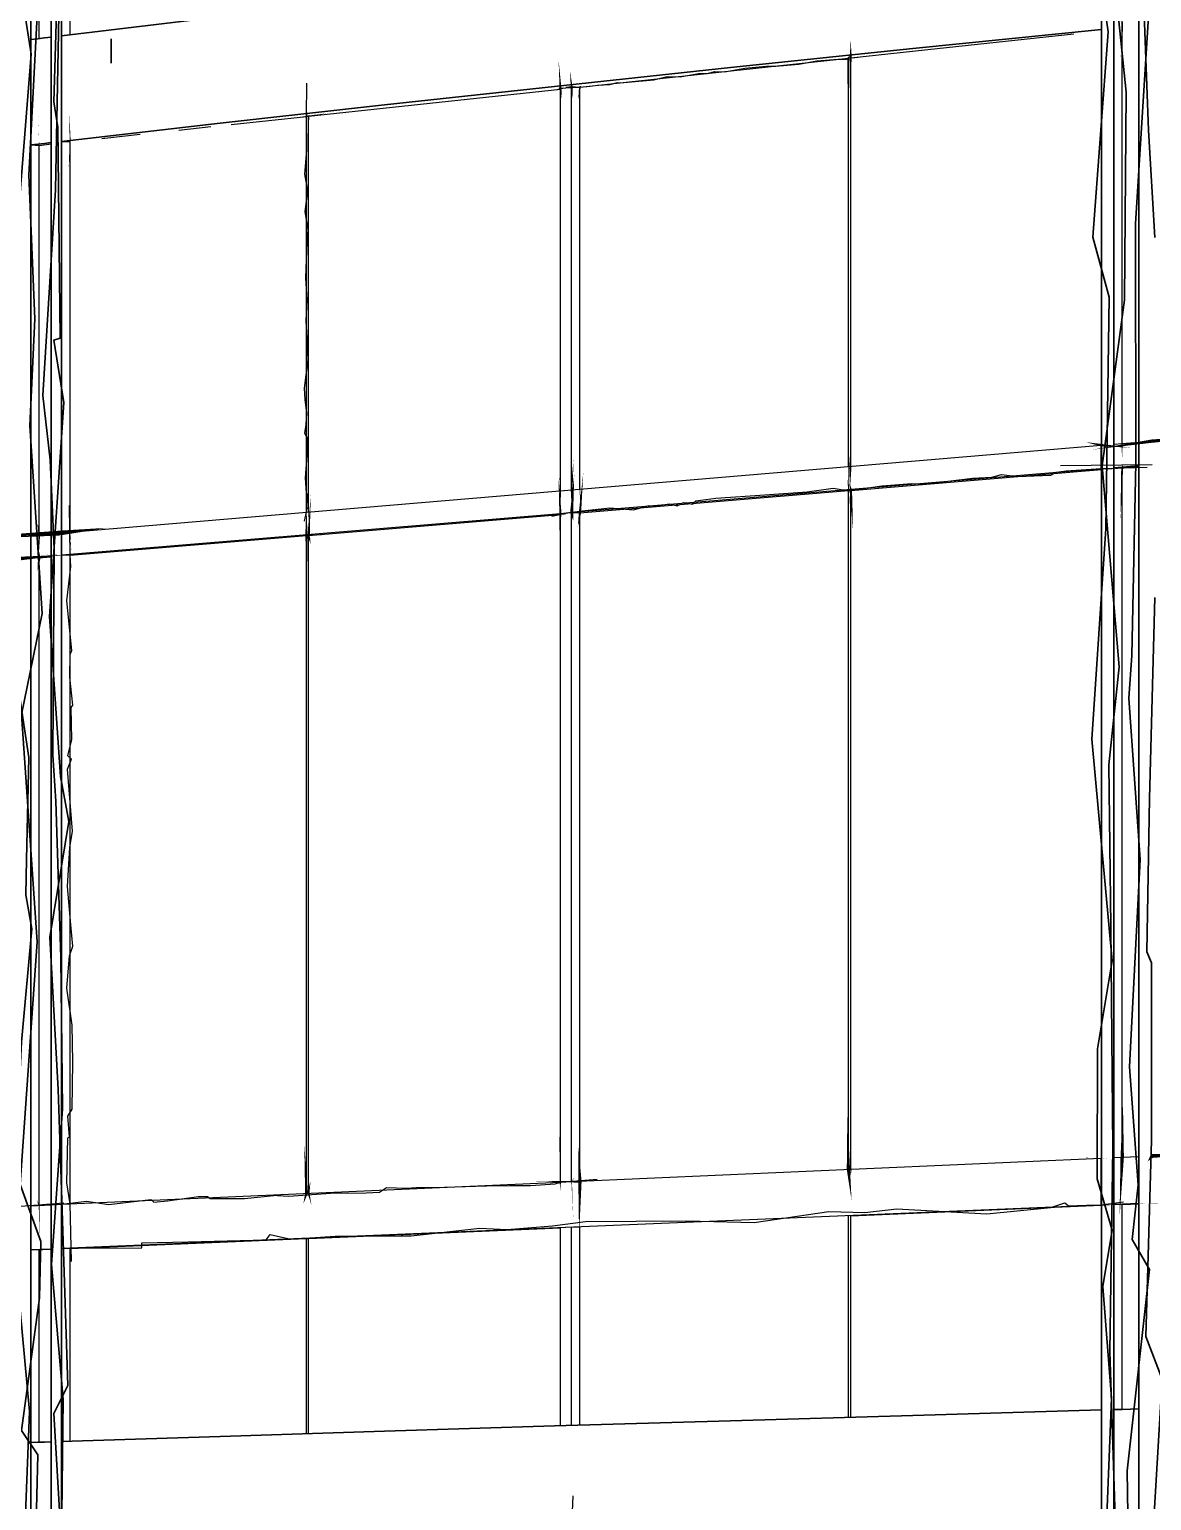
# Model space of a CAD drawing. Header units: inches. Extents: x -877 to 882, y -418 to 410.
# Drawn here: x -603.9 to -516, y -60.2 to 54.9 of the extents above; entities that cross this region are included whole.
import ezdxf

# ---------------------------------------------------------------- set-up
doc = ezdxf.new("R2010")
doc.units = ezdxf.units.IN
doc.header["$LTSCALE"] = 0.5
doc.header["$MEASUREMENT"] = 0
doc.layers.get('0').update_dxf_attribs({"lineweight": 18})
for name, color, linetype, lineweight in [('A-Glaz-Curt', 52, 'Continuous', 35), ('A-Glaz-Curt-Unit', 51, 'Continuous', 25), ('A-Wall', 113, 'Continuous', 35)]:
    doc.layers.add(name, color=color, linetype=linetype, lineweight=lineweight)

# ---------------------------------------------------------------- blocks, each defined once
blk = doc.blocks.new('*U12')
at = {"color": 7, "linetype": 'Continuous', "lineweight": -3}
for p, q in [((-533.52, 53.35), (-522.07, 54.58)), ((-539.54, 18.84), (-519.92, 20.47)), ((-560.75, 17.08), (-539.73, 18.83)), ((-603.09, 13.56), (-602.82, 13.58)), ((-602.82, 13.58), (-602.15, 13.64)), ((-561.4, -35.28), (-561.4, -35.28)), ((-539.54, -37.95), (-519.92, -37.13)), ((-603.09, -40.61), (-602.82, -40.6)), ((-602.82, -40.6), (-602.15, -40.57))]:
    blk.add_line(p, q, dxfattribs=at)
at = {"layer": 'A-Glaz-Curt', "color": 143, "linetype": 'Continuous', "lineweight": 35}
for p, q in [((-518.94, -208.24), (-518.94, 226.95)), ((-516.98, -208.38), (-516.98, 227.37)), ((-519.92, -208.16), (-519.92, 226.73)), ((-603.74, -201.39), (-603.74, 207.37)), ((-602.15, -201.53), (-602.15, 207.76)), ((-601.36, -201.6), (-601.36, 207.96)), ((-601.36, 54.42), (-588.93, 55.92)), ((-603.74, 54.13), (-603.21, 54.19)), ((-603.21, 54.19), (-602.68, 54.26)), ((-602.68, 54.26), (-602.15, 54.32)), ((-602.15, 46.07), (-602.15, 54.32)), ((-602.15, 54.32), (-602.15, 54.32)), ((-601.36, 46.16), (-601.36, 54.42)), ((-597.47, 52.28), (-597.47, 54.19)), ((-534.68, 53.43), (-519.92, 54.93)), ((-603.74, 45.89), (-603.74, 54.13)), ((-548.95, 51.94), (-534.68, 53.43)), ((-562.74, 50.47), (-548.95, 51.94)), ((-576.06, 49.02), (-562.74, 50.47)), ((-588.93, 47.58), (-576.06, 49.02)), ((-601.36, 46.16), (-588.93, 47.58)), ((-602.68, 46.01), (-602.15, 46.07)), ((-602.15, 46.07), (-602.15, 46.07)), ((-601.36, 46.16), (-600.67, 46.13)), ((-603.74, 45.89), (-603.21, 45.95)), ((-603.74, 45.89), (-603.09, 45.85)), ((-603.21, 45.95), (-602.68, 46.01)), ((-562.74, -54.41), (-548.95, -54)), ((-548.95, -54), (-534.68, -53.58)), ((-534.68, -53.58), (-519.92, -53.15)), ((-519.92, -61.92), (-519.92, -53.15)), ((-519.92, -53.15), (-519.92, -53.15)), ((-518.94, -53.13), (-518.29, -53.11)), ((-518.94, -61.9), (-518.94, -53.13)), ((-518.29, -53.11), (-517.63, -53.09)), ((-517.63, -53.09), (-516.98, -53.07)), ((-516.98, -61.85), (-516.98, -53.07)), ((-516.98, -53.07), (-516.98, -53.07)), ((-601.36, -55.62), (-588.93, -55.22)), ((-588.93, -55.22), (-576.06, -54.82)), ((-576.06, -54.82), (-562.74, -54.41)), ((-603.74, -55.7), (-603.21, -55.68)), ((-603.74, -63.94), (-603.74, -55.7)), ((-603.21, -55.68), (-602.68, -55.67)), ((-602.68, -55.67), (-602.15, -55.65)), ((-602.15, -63.9), (-602.15, -55.65)), ((-602.15, -55.65), (-602.15, -55.65)), ((-601.36, -63.88), (-601.36, -55.62))]:
    blk.add_line(p, q, dxfattribs=at)
at = {"layer": 'A-Glaz-Curt-Unit', "color": 141, "linetype": 'Continuous', "lineweight": 25}
for p, q in [((-603.09, 54.21), (-603.09, 69.19)), ((-600.67, 54.5), (-600.67, 69.51)), ((-518.29, 22.51), (-518.29, 54.99)), ((-539.54, 52.7), (-533.52, 53.35)), ((-560.75, 50.42), (-539.73, 52.68)), ((-582, 48.14), (-562.28, 50.26)), ((-560.75, 18.94), (-560.75, 50.42)), ((-592.16, 47.05), (-589.65, 47.32)), ((-588.06, 47.49), (-582.17, 48.12)), ((-600.67, 15.57), (-600.67, 46.13)), ((-598.18, 46.4), (-595.19, 46.72)), ((-603.09, 45.85), (-602.15, 45.96)), ((-603.09, 15.36), (-603.09, 45.85)), ((-518.29, 20.6), (-516.98, 20.71)), ((-518.29, -33.37), (-518.29, 20.6)), ((-582, 15.32), (-562.28, 16.96)), ((-560.75, -35.25), (-560.75, 17.08)), ((-600.67, 13.77), (-582.17, 15.31)), ((-603.09, -37.14), (-603.09, 13.56)), ((-600.67, -37.02), (-600.67, 13.77)), ((-518.29, -37.07), (-516.98, -37.01)), ((-518.29, -53.11), (-518.29, -37.07)), ((-582, -39.73), (-562.28, -38.9)), ((-560.75, -54.35), (-560.75, -38.84)), ((-600.67, -40.51), (-582.17, -39.73)), ((-603.09, -55.68), (-603.09, -40.61)), ((-600.67, -55.6), (-600.67, -40.51))]:
    blk.add_line(p, q, dxfattribs=at)
at = {"layer": 'A-Glaz-Curt-Unit', "color": 143, "linetype": 'Continuous', "lineweight": 25}
for p, q in [((-539.73, 52.68), (-539.54, 52.7)), ((-539.73, 20.71), (-539.73, 52.68)), ((-539.54, 20.73), (-539.54, 52.7)), ((-562.28, 18.81), (-562.28, 50.37)), ((-561.86, 50.41), (-561.4, 50.46)), ((-561.4, 18.88), (-561.4, 50.46)), ((-561.4, 50.46), (-560.75, 50.42)), ((-582.17, 48.12), (-582, 48.14)), ((-582.17, 17.13), (-582.17, 48.12)), ((-582, 17.15), (-582, 48.14)), ((-601.32, 15.52), (-519.93, 22.38)), ((-519.93, 20.56), (-519.93, 22.38)), ((-519.93, 22.38), (-519.92, 22.38)), ((-518.94, 22.46), (-516.98, 22.62)), ((-518.94, 20.64), (-518.94, 22.46)), ((-516.98, 20.79), (-516.98, 22.62)), ((-516.98, 22.62), (-516.98, 22.62)), ((-518.94, 20.64), (-516.98, 20.79)), ((-516.98, 20.79), (-516.98, 20.79)), ((-561.61, 17.1), (-519.93, 20.56)), ((-519.93, 20.56), (-519.92, 20.56)), ((-518.94, 20.64), (-518.29, 20.6)), ((-562.28, 18.81), (-561.4, 18.88)), ((-562.28, 18.81), (-562.28, 18.81)), ((-561.4, 18.88), (-561.4, 18.88)), ((-539.73, 18.83), (-539.54, 18.84)), ((-539.73, -34.32), (-539.73, 18.83)), ((-539.54, -34.31), (-539.54, 18.84)), ((-601.32, 13.8), (-562.28, 17.04)), ((-562.28, 17.04), (-561.4, 17.11)), ((-562.28, -35.32), (-562.28, 17.04)), ((-561.4, -35.28), (-561.4, 17.11)), ((-561.4, 17.11), (-560.75, 17.08)), ((-603.74, 15.3), (-602.15, 15.44)), ((-603.74, 13.59), (-603.74, 15.3)), ((-602.15, 13.73), (-602.15, 15.44)), ((-602.15, 15.44), (-602.15, 15.44)), ((-601.32, 13.8), (-601.32, 15.52)), ((-582.17, 15.31), (-582, 15.32)), ((-582.17, -36.2), (-582.17, 15.31)), ((-582, -36.19), (-582, 15.32)), ((-603.74, 13.59), (-602.15, 13.73)), ((-603.74, 13.59), (-603.09, 13.56)), ((-602.15, 13.73), (-602.15, 13.73)), ((-601.32, 13.8), (-600.67, 13.77)), ((-518.94, -33.4), (-516.98, -33.31)), ((-518.94, -37.05), (-518.94, -33.4)), ((-516.98, -36.97), (-516.98, -33.31)), ((-516.98, -33.31), (-516.98, -33.31)), ((-561.4, -35.28), (-519.93, -33.44)), ((-519.93, -37.09), (-519.93, -33.44)), ((-519.93, -33.44), (-519.92, -33.44)), ((-601.32, -37.05), (-562.28, -35.32)), ((-562.28, -35.32), (-561.4, -35.28)), ((-561.4, -35.28), (-561.4, -35.28)), ((-603.74, -37.17), (-602.15, -37.09)), ((-603.74, -40.6), (-603.74, -37.17)), ((-602.15, -40.53), (-602.15, -37.09)), ((-602.15, -37.09), (-602.15, -37.09)), ((-601.32, -40.49), (-601.32, -37.05)), ((-601.32, -40.49), (-519.93, -37.09)), ((-539.73, -53.73), (-539.73, -37.96)), ((-539.54, -53.72), (-539.54, -37.95)), ((-519.93, -37.09), (-519.92, -37.09)), ((-518.94, -37.05), (-516.98, -36.97)), ((-518.94, -37.05), (-518.29, -37.07)), ((-516.98, -36.97), (-516.98, -36.97)), ((-562.28, -38.86), (-561.4, -38.82)), ((-562.28, -54.4), (-562.28, -38.86)), ((-561.4, -54.37), (-561.4, -38.82)), ((-561.4, -38.82), (-560.75, -38.84)), ((-582.17, -55.01), (-582.17, -39.73)), ((-582.17, -39.73), (-582, -39.73)), ((-582, -55.01), (-582, -39.73)), ((-603.74, -40.6), (-602.15, -40.53)), ((-603.74, -40.6), (-603.09, -40.61)), ((-602.15, -40.53), (-602.15, -40.53)), ((-601.32, -40.49), (-600.67, -40.51))]:
    blk.add_line(p, q, dxfattribs=at)
blk = doc.blocks.new('New Napkin Sketch')
at = {"layer": 'A-Wall', "color": 141, "linetype": 'Continuous', "lineweight": 25}
for p, q in [((-603.09, 54.21), (-603.09, 69.19)), ((-600.67, 54.5), (-600.67, 69.51)), ((-539.54, 52.7), (-533.52, 53.35)), ((-592.16, 47.05), (-589.65, 47.32)), ((-588.06, 47.49), (-582.17, 48.12)), ((-598.18, 46.4), (-595.19, 46.72)), ((-603.09, 45.85), (-602.15, 45.96)), ((-518.29, 20.6), (-516.98, 20.71)), ((-600.67, 13.77), (-582.17, 15.31)), ((-518.29, -37.07), (-516.98, -37.01)), ((-518.29, -53.11), (-518.29, -37.07)), ((-560.75, -54.35), (-560.75, -38.84)), ((-600.67, -40.51), (-582.17, -39.73)), ((-603.09, -55.68), (-603.09, -40.61)), ((-600.67, -55.6), (-600.67, -40.51))]:
    blk.add_line(p, q, dxfattribs=at)
at = {"layer": 'A-Wall', "color": 143, "linetype": 'Continuous', "lineweight": 35}
for p, q in [((-601.36, 54.42), (-588.93, 55.92)), ((-603.74, 54.13), (-603.21, 54.19)), ((-603.21, 54.19), (-602.68, 54.26)), ((-602.68, 54.26), (-602.15, 54.32)), ((-602.15, 46.07), (-602.15, 54.32)), ((-602.15, 54.32), (-602.15, 54.32)), ((-601.36, 46.16), (-601.36, 54.42)), ((-597.47, 52.28), (-597.47, 54.19)), ((-534.68, 53.43), (-519.92, 54.93)), ((-603.74, 45.89), (-603.74, 54.13)), ((-548.95, 51.94), (-534.68, 53.43)), ((-562.74, 50.47), (-548.95, 51.94)), ((-576.06, 49.02), (-562.74, 50.47)), ((-588.93, 47.58), (-576.06, 49.02)), ((-601.36, 46.16), (-588.93, 47.58)), ((-602.68, 46.01), (-602.15, 46.07)), ((-602.15, 46.07), (-602.15, 46.07)), ((-601.36, 46.16), (-600.67, 46.13)), ((-603.74, 45.89), (-603.21, 45.95)), ((-603.74, 45.89), (-603.09, 45.85)), ((-603.21, 45.95), (-602.68, 46.01)), ((-562.74, -54.41), (-548.95, -54)), ((-548.95, -54), (-534.68, -53.58)), ((-534.68, -53.58), (-519.92, -53.15)), ((-519.92, -61.92), (-519.92, -53.15)), ((-519.92, -53.15), (-519.92, -53.15)), ((-518.94, -53.13), (-518.29, -53.11)), ((-518.94, -61.9), (-518.94, -53.13)), ((-518.29, -53.11), (-517.63, -53.09)), ((-517.63, -53.09), (-516.98, -53.07)), ((-516.98, -61.85), (-516.98, -53.07)), ((-516.98, -53.07), (-516.98, -53.07)), ((-601.36, -55.62), (-588.93, -55.22)), ((-588.93, -55.22), (-576.06, -54.82)), ((-576.06, -54.82), (-562.74, -54.41)), ((-603.74, -55.7), (-603.21, -55.68)), ((-603.74, -63.94), (-603.74, -55.7)), ((-603.21, -55.68), (-602.68, -55.67)), ((-602.68, -55.67), (-602.15, -55.65)), ((-602.15, -63.9), (-602.15, -55.65)), ((-602.15, -55.65), (-602.15, -55.65)), ((-601.36, -63.88), (-601.36, -55.62))]:
    blk.add_line(p, q, dxfattribs=at)
at = {"layer": 'A-Wall', "color": 7, "linetype": 'Continuous', "lineweight": -3}
for p, q in [((-533.52, 53.35), (-522.07, 54.58)), ((-603.09, 13.56), (-602.82, 13.58)), ((-602.82, 13.58), (-602.15, 13.64)), ((-561.4, -35.28), (-561.4, -35.28)), ((-603.09, -40.61), (-602.82, -40.6)), ((-602.82, -40.6), (-602.15, -40.57))]:
    blk.add_line(p, q, dxfattribs=at)
at = {"layer": 'A-Wall', "color": 143, "linetype": 'Continuous', "lineweight": 25}
for p, q in [((-539.73, 52.68), (-539.54, 52.7)), ((-561.86, 50.41), (-561.4, 50.46)), ((-561.4, 50.46), (-560.75, 50.42)), ((-582.17, 48.12), (-582, 48.14)), ((-519.93, 20.56), (-519.93, 22.38)), ((-519.93, 22.38), (-519.92, 22.38)), ((-518.94, 22.46), (-516.98, 22.62)), ((-518.94, 20.64), (-518.94, 22.46)), ((-516.98, 20.79), (-516.98, 22.62)), ((-516.98, 22.62), (-516.98, 22.62)), ((-518.94, 20.64), (-516.98, 20.79)), ((-516.98, 20.79), (-516.98, 20.79)), ((-519.93, 20.56), (-519.92, 20.56)), ((-518.94, 20.64), (-518.29, 20.6)), ((-562.28, 18.81), (-561.4, 18.88)), ((-562.28, 18.81), (-562.28, 18.81)), ((-561.4, 18.88), (-561.4, 18.88)), ((-539.73, 18.83), (-539.54, 18.84)), ((-562.28, 17.04), (-561.4, 17.11)), ((-561.4, 17.11), (-560.75, 17.08)), ((-603.74, 15.3), (-602.15, 15.44)), ((-603.74, 13.59), (-603.74, 15.3)), ((-602.15, 13.73), (-602.15, 15.44)), ((-602.15, 15.44), (-602.15, 15.44)), ((-601.32, 13.8), (-601.32, 15.52)), ((-582.17, 15.31), (-582, 15.32)), ((-603.74, 13.59), (-602.15, 13.73)), ((-603.74, 13.59), (-603.09, 13.56)), ((-602.15, 13.73), (-602.15, 13.73)), ((-601.32, 13.8), (-600.67, 13.77)), ((-518.94, -33.4), (-516.98, -33.31)), ((-518.94, -37.05), (-518.94, -33.4)), ((-516.98, -36.97), (-516.98, -33.31)), ((-516.98, -33.31), (-516.98, -33.31)), ((-519.93, -37.09), (-519.93, -33.44)), ((-519.93, -33.44), (-519.92, -33.44)), ((-562.28, -35.32), (-561.4, -35.28)), ((-561.4, -35.28), (-561.4, -35.28)), ((-603.74, -37.17), (-602.15, -37.09)), ((-603.74, -40.6), (-603.74, -37.17)), ((-602.15, -40.53), (-602.15, -37.09)), ((-602.15, -37.09), (-602.15, -37.09)), ((-601.32, -40.49), (-601.32, -37.05)), ((-539.73, -53.73), (-539.73, -37.96)), ((-539.54, -53.72), (-539.54, -37.95)), ((-519.93, -37.09), (-519.92, -37.09)), ((-518.94, -37.05), (-516.98, -36.97)), ((-518.94, -37.05), (-518.29, -37.07)), ((-516.98, -36.97), (-516.98, -36.97)), ((-562.28, -38.86), (-561.4, -38.82)), ((-562.28, -54.4), (-562.28, -38.86)), ((-561.4, -54.37), (-561.4, -38.82)), ((-561.4, -38.82), (-560.75, -38.84)), ((-582.17, -55.01), (-582.17, -39.73)), ((-582.17, -39.73), (-582, -39.73)), ((-582, -55.01), (-582, -39.73)), ((-603.74, -40.6), (-602.15, -40.53)), ((-603.74, -40.6), (-603.09, -40.61)), ((-602.15, -40.53), (-602.15, -40.53)), ((-601.32, -40.49), (-600.67, -40.51))]:
    blk.add_line(p, q, dxfattribs=at)
at = {"layer": 'A-Wall', "color": 143, "linetype": 'Continuous', "lineweight": 35, "extrusion": (0, 0, -1)}
for points in [[(515.47, -75.9), (516.22, -68.75), (515.15, -50.74), (516.45, -47.41), (516, -32.04), (516, -18.15), (516.37, -17.29), (516.14, -5.29), (515.73, 10.46)], [(515.73, 38.65), (516.22, 47.03), (516.62, 57.56), (515.08, 72.76), (516.2, 88.9), (516.04, 105.02), (515.86, 122.22)], [(518.75, -63.99), (519.27, -48.58), (519.02, -32.65), (519.17, -15.28), (519.34, -2.64), (518.53, 5.02), (519.87, 20.75), (518.11, 33.77), (517.98, 50.01), (519.15, 61.41)], [(519.68, -66.07), (519.12, -52.24), (519.8, -43.5), (519.07, -39.09), (520.26, -35.07), (520.22, -24.88), (519.07, -17.98), (520.66, -0.64), (519.56, 15.83), (519.3, 33.98), (520.59, 38.66), (519.38, 54.74), (520.06, 59.5)], [(517.78, -66.38), (517.9, -57.92), (516.14, -42.17), (517.5, -39.81), (517.05, -35.52), (517.71, -26.3), (516.88, -10.06), (517.77, 2.57), (517.54, 5.91), (517.23, 21.01), (517.26, 39.74), (516.06, 58.9)], [(600.91, -71.34), (601.95, -53.42), (600.84, -51.24), (601.37, -35.1), (601.6, -28.07), (602.25, -16.14), (600.78, -7.08), (601.43, -3.56), (602.28, 8.96), (601.16, 25.71), (601.95, 30.59), (601.44, 30.75), (601.63, 47.28), (601.94, 49.25), (601.68, 58.09)], [(601.38, -65.8), (601.22, -52.33), (602.13, -41.77), (601.26, -29.57), (601.41, -17.72), (601.8, -5.49), (602.03, -1.9), (601.92, 14.23), (602.24, 21.23), (602.82, 26.27), (601.81, 42.37), (601.48, 60.19)], [(603.36, -63.04), (603.21, -56.66), (604.49, -54.76), (603.06, -44.37), (602.96, -39.97), (604.58, -35.51), (603.26, -16.51), (604.48, 1.3), (602.87, 9.2), (603.84, 23.89), (603.43, 32.26), (603.91, 43.51), (602.92, 62.55)], [(604.5, -70), (603.86, -53.27), (605.18, -38.83), (604.47, -24.37), (603.66, -15.48), (604.13, -12.83), (604.1, -10.07), (603.9, -2.07), (605.34, 7.42), (605.38, 16.01), (604.67, 20.55), (605.19, 34.59), (603.73, 53), (604.57, 58.36)]]:
    blk.add_lwpolyline(points, dxfattribs=at)
at = {"layer": 'A-Wall', "color": 141, "linetype": 'Continuous', "lineweight": 25, "extrusion": (0, 0, -1)}
for points in [[(518.31, 21.03, 0, 0.0762, 0), (518.29, 22.51, 0.0762, 0, 0), (518.29, 23.4, 0, 0, 0), (518.4, 26.26, 0, 0, 0), (518.37, 26.72, 0, 0, 0), (518.32, 29.83, 0, 0, 0), (518.2, 30.89, 0, 0, 0), (518.23, 33.25, 0, 0, 0), (518.17, 35.69, 0, 0, 0), (518.2, 37.36, 0, 0, 0), (518.24, 39.67, 0, 0, 0), (518.3, 42.53, 0, 0, 0), (518.29, 44.35, 0, 0, 0), (518.43, 44.79, 0, 0, 0), (518.19, 47.14, 0, 0, 0), (518.25, 48.75, 0, 0, 0), (518.26, 49.5, 0, 0, 0), (518.19, 50.68, 0, 0, 0), (518.4, 52.78, 0, 0.135, 0), (518.29, 54.99, 0.135, 0, 0), (518.33, 58.04, 0, 0, 0)], [(583.81, 47.9, 0, 0.0936, 0), (582, 48.14, 0.0936, 0, 0), (580.58, 48.36, 0, 0, 0), (579.37, 48.49, 0, 0, 0), (579.19, 48.41, 0, 0, 0), (577.88, 48.59, 0, 0, 0), (576.95, 48.58, 0, 0, 0), (574.99, 48.79, 0, 0, 0), (574.95, 48.87, 0, 0, 0), (574.9, 48.95, 0, 0, 0), (573.91, 49.09, 0, 0, 0), (572.17, 49.21, 0, 0, 0), (571.02, 49.22, 0, 0, 0), (569.77, 49.53, 0, 0, 0), (568.94, 49.53, 0, 0, 0), (567.59, 49.77, 0, 0, 0), (566.14, 49.81, 0, 0, 0), (564.96, 49.9, 0, 0, 0), (564.63, 49.91, 0, 0, 0), (563.45, 50.2, 0, 0, 0), (562.99, 50.19, 0, 0.0763, 0), (562.28, 50.26, 0.0763, 0, 0), (561.96, 50.31, 0, 0, 0)], [(560.68, 16.99, 0, 0.0687, 0), (560.75, 18.94, 0.0687, 0, 0), (560.71, 21.25, 0, 0, 0), (560.74, 21.51, 0, 0, 0), (560.79, 24.66, 0, 0, 0), (560.67, 27.01, 0, 0, 0), (560.75, 27.17, 0, 0, 0), (560.66, 30, 0, 0, 0), (560.66, 33.02, 0, 0, 0), (560.72, 35.25, 0, 0, 0), (560.73, 36.77, 0, 0, 0), (560.64, 37.7, 0, 0, 0), (560.62, 37.96, 0, 0, 0), (560.75, 38.95, 0, 0, 0), (560.9, 39.33, 0, 0, 0), (560.66, 42.4, 0, 0, 0), (560.6, 44.05, 0, 0, 0), (560.83, 44.39, 0, 0, 0), (560.81, 46.4, 0, 0, 0), (560.89, 47.37, 0, 0, 0), (560.89, 49.39, 0, 0.15, 0), (560.75, 50.42, 0.15, 0, 0), (560.65, 50.5, 0, 0, 0)], [(600.58, 14.06, 0, 0.031, 0), (600.67, 15.57, 0.031, 0, 0), (600.8, 17.61, 0, 0, 0), (600.62, 18.93, 0, 0, 0), (600.72, 19.31, 0, 0, 0), (600.56, 21.46, 0, 0, 0), (600.8, 21.64, 0, 0, 0), (600.64, 22.24, 0, 0, 0), (600.56, 23.81, 0, 0, 0), (600.78, 25.61, 0, 0, 0), (600.53, 25.89, 0, 0, 0), (600.64, 27.58, 0, 0, 0), (600.65, 30.38, 0, 0, 0), (600.59, 32.13, 0, 0, 0), (600.55, 32.76, 0, 0, 0), (600.69, 34.4, 0, 0, 0), (600.65, 37.25, 0, 0, 0), (600.6, 39.67, 0, 0, 0), (600.62, 40.95, 0, 0, 0), (600.68, 43.24, 0, 0, 0), (600.78, 44.12, 0, 0.0877, 0), (600.67, 46.13, 0.0877, 0, 0), (600.74, 48.55, 0, 0, 0)], [(603.21, 12.47, 0, 0.135, 0), (603.09, 15.36, 0.135, 0, 0), (603.22, 16.28, 0, 0, 0), (603.14, 16.61, 0, 0, 0), (603.1, 17.52, 0, 0, 0), (603.08, 20, 0, 0, 0), (603.04, 23, 0, 0, 0), (603.03, 26.04, 0, 0, 0), (603.09, 27.97, 0, 0, 0), (603.15, 30.93, 0, 0, 0), (603.04, 32.13, 0, 0, 0), (602.97, 34.9, 0, 0, 0), (603.05, 37.42, 0, 0, 0), (603.06, 37.88, 0, 0, 0), (603.18, 40.84, 0, 0, 0), (603.23, 43.11, 0, 0, 0), (603.13, 44.52, 0, 0, 0), (603.03, 44.96, 0, 0, 0), (602.96, 45.03, 0, 0.00912, 0), (603.09, 45.85, 0.00912, 0, 0), (603.18, 48.26, 0, 0, 0)], [(518.5, -38.13, 0, 0.266, 0), (518.29, -33.37, 0.266, 0, 0), (518.23, -29.23, 0, 0, 0), (518.5, -27.46, 0, 0, 0), (518.48, -26.61, 0, 0, 0), (518.48, -22.93, 0, 0, 0), (518.5, -19.34, 0, 0, 0), (518.31, -15.43, 0, 0, 0), (518.11, -14.86, 0, 0, 0), (518.34, -10.5, 0, 0, 0), (518.2, -5.16, 0, 0, 0), (518.19, -0.85, 0, 0, 0), (518.21, 0.89, 0, 0, 0), (518.1, 3.28, 0, 0, 0), (518.39, 3.64, 0, 0, 0), (518.1, 7.84, 0, 0, 0), (518.46, 8.81, 0, 0, 0), (518.33, 13.05, 0, 0, 0), (518.43, 16.55, 0, 0.155, 0), (518.29, 20.6, 0.155, 0, 0), (518.24, 20.86, 0, 0, 0)], [(560.82, -39.53, 0, 0.257, 0), (560.75, -35.25, 0.257, 0, 0), (560.89, -32.36, 0, 0, 0), (560.92, -29.9, 0, 0, 0), (560.69, -27.92, 0, 0, 0), (560.99, -26.64, 0, 0, 0), (560.89, -23.57, 0, 0, 0), (560.54, -21.91, 0, 0, 0), (560.56, -17.66, 0, 0, 0), (560.67, -16.16, 0, 0, 0), (560.79, -13.81, 0, 0, 0), (560.87, -10.62, 0, 0, 0), (560.99, -6.88, 0, 0, 0), (560.92, -4.62, 0, 0, 0), (560.85, -2.17, 0, 0, 0), (560.59, -1.48, 0, 0, 0), (560.79, 0.01, 0, 0, 0), (560.76, 1.78, 0, 0, 0), (560.86, 6.22, 0, 0, 0), (560.73, 9.88, 0, 0, 0), (561, 10.87, 0, 0, 0), (560.83, 11.92, 0, 0, 0), (560.92, 15.97, 0, 0.185, 0), (560.75, 17.08, 0.185, 0, 0), (560.49, 20.25, 0, 0, 0)], [(582.74, 15.3, 0, 0.0918, 0), (582, 15.32, 0.0918, 0, 0), (580.55, 15.36, 0, 0, 0), (579.05, 15.53, 0, 0, 0), (578.91, 15.66, 0, 0, 0), (577.84, 15.58, 0, 0, 0), (577.06, 15.76, 0, 0, 0), (575.54, 15.84, 0, 0, 0), (573.8, 16.03, 0, 0, 0), (573.72, 15.92, 0, 0, 0), (573.52, 16.01, 0, 0, 0), (571.63, 16.23, 0, 0, 0), (571.35, 16.27, 0, 0, 0), (570.98, 16.17, 0, 0, 0), (569.9, 16.37, 0, 0, 0), (568.02, 16.54, 0, 0, 0), (566.36, 16.57, 0, 0, 0), (564.57, 16.69, 0, 0, 0), (564.46, 16.84, 0, 0, 0), (563.74, 16.8, 0, 0, 0), (563.33, 16.82, 0, 0.0189, 0), (562.28, 16.96, 0.0189, 0, 0), (561.5, 16.94, 0, 0, 0)], [(603.05, -40.02, 0, 0.0844, 0), (603.09, -37.14, 0.0844, 0, 0), (603.31, -36.68, 0, 0, 0), (602.94, -32.75, 0, 0, 0), (603.09, -31.19, 0, 0, 0), (602.91, -26.92, 0, 0, 0), (602.97, -24.88, 0, 0, 0), (603.07, -20.97, 0, 0, 0), (603.03, -17.73, 0, 0, 0), (603.25, -13.51, 0, 0, 0), (602.91, -12.35, 0, 0, 0), (603.04, -9.6, 0, 0, 0), (603, -6.32, 0, 0, 0), (603.19, -2.05, 0, 0, 0), (603.09, -1.2, 0, 0, 0), (603.03, -0.57, 0, 0, 0), (603.32, 2.71, 0, 0, 0), (603.19, 5.31, 0, 0, 0), (602.9, 5.66, 0, 0, 0), (603.28, 6.06, 0, 0, 0), (603.14, 10.7, 0, 0, 0), (603.22, 12.47, 0, 0.205, 0), (603.09, 13.56, 0.205, 0, 0), (603.26, 14.67, 0, 0, 0)], [(517.48, -37.01, 0, 0.0192, 0), (515.3, -36.95, 0.0192, 0, 0), (512.99, -36.94, 0, 0, 0), (511.65, -36.85, 0, 0, 0), (509.37, -36.74, 0, 0, 0), (507.63, -36.71, 0, 0, 0), (505.77, -36.67, 0, 0, 0), (504.67, -36.46, 0, 0, 0), (502.5, -36.39, 0, 0, 0), (501.9, -36.41, 0, 0, 0), (501.46, -36.5, 0, 0, 0), (499.62, -36.44, 0, 0, 0), (498.06, -36.3, 0, 0, 0), (495.88, -36.32, 0, 0, 0), (494.69, -36.17, 0, 0, 0), (493.23, -36.04, 0, 0, 0), (492.19, -36.01, 0, 0, 0), (492.04, -36.17, 0, 0.00281, 0), (492.02, -36.1, 0.00281, 0, 0), (490.64, -35.95, 0, 0, 0)], [(583.42, -39.82, 0, 0.0539, 0), (582, -39.73, 0.0539, 0, 0), (580.55, -39.62, 0, 0, 0), (579.03, -39.56, 0, 0, 0), (577.44, -39.59, 0, 0, 0), (575.51, -39.47, 0, 0, 0), (575.08, -39.34, 0, 0, 0), (574.62, -39.41, 0, 0, 0), (572.94, -39.42, 0, 0, 0), (571.94, -39.28, 0, 0, 0), (571.72, -39.26, 0, 0, 0), (570.58, -39.21, 0, 0, 0), (569.43, -39.13, 0, 0, 0), (568.47, -39.08, 0, 0, 0), (567.71, -39.22, 0, 0, 0), (566.61, -39.05, 0, 0, 0), (565.69, -38.97, 0, 0, 0), (565.26, -39.06, 0, 0, 0), (564.62, -38.97, 0, 0, 0), (563.82, -39.04, 0, 0, 0), (563.6, -38.92, 0, 0.0345, 0), (562.28, -38.9, 0.0345, 0, 0), (562.17, -38.86, 0, 0, 0)]]:
    blk.add_lwpolyline(points, format="xyseb", dxfattribs=at)
at = {"layer": 'A-Wall', "color": 143, "linetype": 'Continuous', "lineweight": 25, "extrusion": (0, 0, -1)}
for points in [[(539.61, 18.81, 0, 0.106, 0), (539.54, 20.73, 0.106, 0, 0), (539.52, 22.28, 0, 0, 0), (539.46, 24.53, 0, 0, 0), (539.4, 27.34, 0, 0, 0), (539.68, 27.84, 0, 0, 0), (539.55, 28.34, 0, 0, 0), (539.53, 30.92, 0, 0, 0), (539.4, 32.6, 0, 0, 0), (539.53, 34.39, 0, 0, 0), (539.69, 36.91, 0, 0, 0), (539.7, 39.69, 0, 0, 0), (539.49, 40.09, 0, 0, 0), (539.6, 40.31, 0, 0, 0), (539.59, 41.17, 0, 0, 0), (539.39, 42.15, 0, 0, 0), (539.7, 42.59, 0, 0, 0), (539.45, 43.69, 0, 0, 0), (539.52, 44.99, 0, 0, 0), (539.6, 45.2, 0, 0, 0), (539.53, 45.48, 0, 0, 0), (539.69, 48.25, 0, 0, 0), (539.65, 50.26, 0, 0.154, 0), (539.54, 52.7, 0.154, 0, 0), (539.56, 54.14, 0, 0, 0)], [(562.3, 15.85, 0, 0.0861, 0), (562.28, 18.81, 0.0861, 0, 0), (562.36, 19.89, 0, 0, 0), (562.17, 22.32, 0, 0, 0), (562.25, 24.92, 0, 0, 0), (562.15, 25.73, 0, 0, 0), (562.34, 27.41, 0, 0, 0), (562.39, 28.62, 0, 0, 0), (562.39, 29.51, 0, 0, 0), (562.22, 29.88, 0, 0, 0), (562.19, 31.89, 0, 0, 0), (562.2, 33.37, 0, 0, 0), (562.31, 34.63, 0, 0, 0), (562.33, 35.4, 0, 0, 0), (562.2, 37.79, 0, 0, 0), (562.19, 39.21, 0, 0, 0), (562.43, 39.75, 0, 0, 0), (562.27, 42.15, 0, 0, 0), (562.31, 44.52, 0, 0, 0), (562.21, 47.4, 0, 0, 0), (562.33, 47.99, 0, 0, 0), (562.16, 49.52, 0, 0.145, 0), (562.28, 50.37, 0.145, 0, 0), (562.42, 52.52, 0, 0, 0)], [(539.78, 19.11, 0, 0.0673, 0), (539.73, 20.71, 0.0673, 0, 0), (539.68, 23.43, 0, 0, 0), (539.57, 23.43, 0, 0, 0), (539.63, 24.43, 0, 0, 0), (539.82, 25.87, 0, 0, 0), (539.88, 27.18, 0, 0, 0), (539.78, 28.54, 0, 0, 0), (539.62, 30.09, 0, 0, 0), (539.76, 32.98, 0, 0, 0), (539.77, 34.8, 0, 0, 0), (539.67, 36.84, 0, 0, 0), (539.63, 39.34, 0, 0, 0), (539.72, 39.37, 0, 0, 0), (539.61, 40.61, 0, 0, 0), (539.84, 43.27, 0, 0, 0), (539.72, 43.84, 0, 0, 0), (539.88, 46.89, 0, 0, 0), (539.66, 47.92, 0, 0, 0), (539.7, 48.35, 0, 0, 0), (539.66, 49.36, 0, 0, 0), (539.65, 49.49, 0, 0, 0), (539.8, 50.35, 0, 0.15, 0), (539.73, 52.68, 0.15, 0, 0), (539.59, 52.94, 0, 0, 0)], [(561.35, 16.48, 0, 0.146, 0), (561.4, 18.88, 0.146, 0, 0), (561.25, 21.29, 0, 0, 0), (561.45, 22.09, 0, 0, 0), (561.28, 22.93, 0, 0, 0), (561.54, 25.27, 0, 0, 0), (561.5, 27.49, 0, 0, 0), (561.47, 28.49, 0, 0, 0), (561.33, 31.46, 0, 0, 0), (561.31, 34.06, 0, 0, 0), (561.45, 35.02, 0, 0, 0), (561.32, 38.13, 0, 0, 0), (561.37, 38.61, 0, 0, 0), (561.33, 38.75, 0, 0, 0), (561.33, 40.78, 0, 0, 0), (561.39, 43.43, 0, 0, 0), (561.44, 46.44, 0, 0, 0), (561.32, 49.49, 0, 0.141, 0), (561.4, 50.46, 0.141, 0, 0), (561.54, 51.7, 0, 0, 0)], [(581.87, 14.95, 0, 0.0726, 0), (582, 17.15, 0.0726, 0, 0), (582.13, 17.62, 0, 0, 0), (582.02, 18.95, 0, 0, 0), (581.99, 20.21, 0, 0, 0), (581.98, 23.05, 0, 0, 0), (581.94, 24.3, 0, 0, 0), (581.92, 25.74, 0, 0, 0), (582.06, 26.15, 0, 0, 0), (582.12, 28.93, 0, 0, 0), (581.98, 31.22, 0, 0, 0), (581.98, 33.66, 0, 0, 0), (581.96, 35.78, 0, 0, 0), (582.07, 37.38, 0, 0, 0), (582.08, 39.44, 0, 0, 0), (581.88, 40.96, 0, 0, 0), (581.92, 43.12, 0, 0, 0), (581.85, 43.91, 0, 0, 0), (582.13, 45.31, 0, 0, 0), (581.95, 47.82, 0, 0.1, 0), (582, 48.14, 0.1, 0, 0), (582.13, 48.32, 0, 0, 0)], [(520.7, 22.02, 0, 0.258, 0), (515.94, 22.7, 0.258, 0, 0), (506.31, 23.47, 0, 0, 0), (499.87, 23.65, 0, 0, 0), (494.01, 23.92, 0, 0, 0), (490.71, 24.26, 0, 0, 0), (485.63, 25.21, 0, 0, 0), (485.01, 25.2, 0, 0, 0), (482.01, 24.86, 0, 0, 0), (475.82, 25.23, 0, 0, 0), (468.03, 25.96, 0, 0, 0), (465.7, 26.51, 0, 0, 0), (462.86, 26.82, 0, 0, 0), (462.22, 26.73, 0, 0, 0), (458.06, 27.45, 0, 0, 0), (448.56, 28.05, 0, 0, 0), (440.95, 28.71, 0, 0, 0), (436.22, 29.05, 0, 0, 0), (429.12, 29.47, 0, 0, 0), (423, 29.26, 0, 0.0615, 0), (414.64, 30.17, 0.0615, 0, 0), (405.13, 30.86, 0, 0, 0)], [(539.48, -36.76, 0, 0.256, 0), (539.73, -34.32, 0.256, 0, 0), (539.81, -30.04, 0, 0, 0), (539.75, -29.31, 0, 0, 0), (539.78, -27.46, 0, 0, 0), (539.68, -26.79, 0, 0, 0), (539.58, -25.31, 0, 0, 0), (539.83, -24.76, 0, 0, 0), (539.82, -21.9, 0, 0, 0), (539.91, -20.98, 0, 0, 0), (539.77, -20.25, 0, 0, 0), (539.93, -15.02, 0, 0, 0), (539.95, -12.8, 0, 0, 0), (539.96, -12.11, 0, 0, 0), (539.92, -7, 0, 0, 0), (539.93, -2.88, 0, 0, 0), (539.52, -0.91, 0, 0, 0), (539.68, 3.7, 0, 0, 0), (539.79, 6.66, 0, 0, 0), (539.66, 11.37, 0, 0, 0), (539.72, 14.9, 0, 0, 0), (539.65, 17.61, 0, 0.0937, 0), (539.73, 18.83, 0.0937, 0, 0), (539.52, 23.11, 0, 0, 0)], [(608, 15.2, 0, 0.358, 0), (601.32, 15.52, 0.358, 0, 0), (597.76, 15.91, 0, 0, 0), (590.78, 16.25, 0, 0, 0), (587.35, 16.31, 0, 0, 0), (580.39, 17.35, 0, 0, 0), (575.26, 17.8, 0, 0, 0), (570.32, 18.22, 0, 0, 0), (564.47, 18.3, 0, 0, 0), (562.6, 18.55, 0, 0, 0), (554.96, 19.76, 0, 0, 0), (551.1, 19.35, 0, 0, 0), (546.92, 20.32, 0, 0, 0), (541.84, 20.21, 0, 0, 0), (536.57, 20.68, 0, 0, 0), (532.89, 21.69, 0, 0, 0), (526.56, 21.55, 0, 0, 0), (521.13, 22.62, 0, 0.193, 0), (519.93, 22.38, 0.193, 0, 0), (517.65, 22.19, 0, 0, 0)], [(562.32, -36.16, 0, 0.0951, 0), (562.28, -35.32, 0.0951, 0, 0), (562.37, -31.25, 0, 0, 0), (562.07, -28.04, 0, 0, 0), (562.52, -24.42, 0, 0, 0), (562.26, -19.56, 0, 0, 0), (562.43, -14.65, 0, 0, 0), (562.2, -12.63, 0, 0, 0), (562.08, -11.62, 0, 0, 0), (562.14, -8.77, 0, 0, 0), (562.47, -7.71, 0, 0, 0), (562.35, -4.23, 0, 0, 0), (562.08, 0.5, 0, 0, 0), (562.03, 2.16, 0, 0, 0), (562.54, 2.27, 0, 0, 0), (562.11, 6.28, 0, 0, 0), (562.32, 11.29, 0, 0, 0), (562.37, 13.21, 0, 0, 0), (562.35, 15.49, 0, 0.171, 0), (562.28, 17.04, 0.171, 0, 0), (562.43, 19.92, 0, 0, 0)], [(561.27, -38.26, 0, 0.0474, 0), (561.4, -35.28, 0.0474, 0, 0), (561.17, -34.91, 0, 0, 0), (561.31, -34.35, 0, 0, 0), (561.2, -29.64, 0, 0, 0), (561.32, -27.74, 0, 0, 0), (561.21, -24.98, 0, 0, 0), (561.36, -21.12, 0, 0, 0), (561.62, -20.82, 0, 0, 0), (561.17, -20.65, 0, 0, 0), (561.3, -16.14, 0, 0, 0), (561.3, -13.94, 0, 0, 0), (561.62, -10.23, 0, 0, 0), (561.58, -6.18, 0, 0, 0), (561.55, -1.33, 0, 0, 0), (561.22, 0.51, 0, 0, 0), (561.19, 5.1, 0, 0, 0), (561.55, 7.22, 0, 0, 0), (561.39, 10.1, 0, 0, 0), (561.63, 13.69, 0, 0, 0), (561.27, 16.46, 0, 0.243, 0), (561.4, 17.11, 0.243, 0, 0), (561.2, 20.09, 0, 0, 0)], [(581.78, -37.1, 0, 0.151, 0), (582, -36.19, 0.151, 0, 0), (581.85, -35.18, 0, 0, 0), (582.18, -30.08, 0, 0, 0), (582.2, -29.52, 0, 0, 0), (581.87, -28.58, 0, 0, 0), (581.77, -28.02, 0, 0, 0), (581.88, -22.95, 0, 0, 0), (581.81, -20.25, 0, 0, 0), (582.02, -17.04, 0, 0, 0), (582.12, -16.71, 0, 0, 0), (581.97, -15.06, 0, 0, 0), (581.95, -9.94, 0, 0, 0), (581.77, -9.93, 0, 0, 0), (582.02, -5.59, 0, 0, 0), (581.83, -5.42, 0, 0, 0), (581.79, -4.31, 0, 0, 0), (582.15, -0.5, 0, 0, 0), (582.21, 3.25, 0, 0, 0), (581.98, 8.34, 0, 0, 0), (581.82, 11.27, 0, 0, 0), (581.83, 14.62, 0, 0.174, 0), (582, 15.32, 0.174, 0, 0), (581.82, 18.55, 0, 0, 0)], [(539.54, -34.76, 0, 0.13, 0), (539.54, -34.31, 0.13, 0, 0), (539.63, -33.97, 0, 0, 0), (539.68, -31.82, 0, 0, 0), (539.43, -26.96, 0, 0, 0), (539.67, -23.75, 0, 0, 0), (539.59, -21.29, 0, 0, 0), (539.74, -17.53, 0, 0, 0), (539.44, -15.69, 0, 0, 0), (539.77, -15.38, 0, 0, 0), (539.53, -13.87, 0, 0, 0), (539.59, -12.91, 0, 0, 0), (539.48, -11.92, 0, 0, 0), (539.28, -6.97, 0, 0, 0), (539.7, -3.06, 0, 0, 0), (539.64, 2.01, 0, 0, 0), (539.38, 5.78, 0, 0, 0), (539.62, 11, 0, 0, 0), (539.36, 15.64, 0, 0.188, 0), (539.54, 18.84, 0.188, 0, 0), (539.64, 19.41, 0, 0, 0)], [(602.8, 13.86, 0, 0.0145, 0), (601.32, 13.8, 0.0145, 0, 0), (598.65, 14, 0, 0, 0), (595.2, 14.34, 0, 0, 0), (594.11, 14.35, 0, 0, 0), (592.82, 14.33, 0, 0, 0), (590.63, 14.56, 0, 0, 0), (587.26, 14.82, 0, 0, 0), (586.64, 15.14, 0, 0, 0), (584.96, 15.25, 0, 0, 0), (584.16, 15.11, 0, 0, 0), (580.78, 15.68, 0, 0, 0), (578.58, 15.7, 0, 0, 0), (575.51, 15.88, 0, 0, 0), (572.58, 16.27, 0, 0, 0), (571.17, 16.38, 0, 0, 0), (567.87, 16.72, 0, 0, 0), (567.69, 16.45, 0, 0, 0), (565.69, 16.61, 0, 0, 0), (564.81, 16.71, 0, 0.0308, 0), (562.28, 17.04, 0.0308, 0, 0), (559.05, 17.45, 0, 0, 0)], [(582.41, -37.01, 0, 0.205, 0), (582.17, -36.2, 0.205, 0, 0), (582.34, -32.25, 0, 0, 0), (582.34, -30.94, 0, 0, 0), (582.39, -30.94, 0, 0, 0), (582.38, -26.15, 0, 0, 0), (582, -23.65, 0, 0, 0), (582.16, -21.38, 0, 0, 0), (582.18, -17.58, 0, 0, 0), (581.96, -17.3, 0, 0, 0), (582.3, -13.45, 0, 0, 0), (581.92, -11.43, 0, 0, 0), (582.29, -8.89, 0, 0, 0), (582.2, -7.53, 0, 0, 0), (581.96, -4.78, 0, 0, 0), (582.2, -3.04, 0, 0, 0), (582.32, -1.12, 0, 0, 0), (582.25, 1.9, 0, 0, 0), (581.94, 5.63, 0, 0, 0), (582, 10.32, 0, 0, 0), (582.13, 11.98, 0, 0.178, 0), (582.17, 15.31, 0.178, 0, 0), (582.17, 17.69, 0, 0, 0)], [(670.07, 7.22, 0, 0.162, 0), (669.53, 7.25, 0.162, 0, 0), (663.72, 7.69, 0, 0, 0), (662.42, 7.97, 0, 0, 0), (658.56, 8.24, 0, 0, 0), (657.78, 8.06, 0, 0, 0), (655.63, 8.56, 0, 0, 0), (655.44, 8.51, 0, 0, 0), (653.91, 8.69, 0, 0, 0), (648.95, 9.34, 0, 0, 0), (643.37, 9.91, 0, 0, 0), (642.89, 10.09, 0, 0, 0), (642.81, 9.54, 0, 0, 0), (636.37, 10.16, 0, 0, 0), (634.52, 10.84, 0, 0, 0), (632.5, 10.9, 0, 0, 0), (627.13, 11.12, 0, 0, 0), (622.27, 11.76, 0, 0, 0), (617.92, 12.3, 0, 0, 0), (612.95, 12.57, 0, 0, 0), (609.42, 12.93, 0, 0, 0), (605.81, 13.7, 0, 0.279, 0), (604.53, 13.51, 0.279, 0, 0), (601, 13.8, 0, 0, 0)], [(516.29, -33.69, 0, 0.297, 0), (515.94, -33.27, 0.297, 0, 0), (509.18, -32.94, 0, 0, 0), (500.02, -32.31, 0, 0, 0), (494.26, -32.71, 0, 0, 0), (484.57, -32.15, 0, 0, 0), (481.23, -31.86, 0, 0, 0), (472.38, -31.83, 0, 0, 0), (465.78, -30.92, 0, 0, 0), (464.57, -31.35, 0, 0, 0), (458.01, -30.75, 0, 0, 0), (449.42, -30.74, 0, 0, 0), (447.51, -30.53, 0, 0, 0), (444.45, -30.2, 0, 0, 0), (436.51, -30.1, 0, 0, 0), (427.57, -30.04, 0, 0, 0), (423.9, -30.04, 0, 0, 0), (418.86, -29.33, 0, 0.151, 0), (414.64, -29.34, 0.151, 0, 0), (409.28, -29.19, 0, 0, 0)], [(565.04, -35.25, 0, 0.0932, 0), (561.4, -35.28, 0.0932, 0, 0), (560.51, -35.43, 0, 0, 0), (556.67, -34.9, 0, 0, 0), (555.36, -34.81, 0, 0, 0), (551.28, -34.92, 0, 0, 0), (550.56, -34.7, 0, 0, 0), (546.85, -34.59, 0, 0, 0), (545.51, -34.44, 0, 0, 0), (544.42, -34.68, 0, 0, 0), (542.29, -34.63, 0, 0, 0), (542.18, -34.43, 0, 0, 0), (538.94, -34.13, 0, 0, 0), (537.7, -34.39, 0, 0, 0), (535.57, -34.33, 0, 0, 0), (535.41, -34.18, 0, 0, 0), (532.74, -34.08, 0, 0, 0), (531.32, -33.79, 0, 0, 0), (528.42, -33.9, 0, 0, 0), (524.59, -33.75, 0, 0, 0), (521.3, -33.41, 0, 0.0194, 0), (519.93, -33.44, 0.0194, 0, 0), (519.41, -33.51, 0, 0, 0)], [(520.04, -37.16, 0, 0.00147, 0), (515.94, -36.93, 0.00147, 0, 0), (514.08, -36.95, 0, 0, 0), (510.17, -36.76, 0, 0, 0), (505.65, -36.69, 0, 0, 0), (502.6, -36.35, 0, 0, 0), (499.34, -36.22, 0, 0, 0), (496.11, -36.31, 0, 0, 0), (494.36, -35.99, 0, 0, 0), (492.35, -36.12, 0, 0, 0), (489.53, -35.97, 0, 0, 0), (488.21, -35.99, 0, 0, 0), (485.79, -35.82, 0, 0, 0), (482.34, -35.93, 0, 0, 0), (477.7, -35.64, 0, 0, 0), (476.44, -35.66, 0, 0, 0), (474.61, -35.56, 0, 0, 0), (469.79, -35.05, 0, 0.215, 0), (467.39, -35.16, 0.215, 0, 0), (464.78, -34.88, 0, 0, 0)], [(562.4, -96.1, 0, 0.104, 0), (562.28, -94.49, 0.104, 0, 0), (562.38, -91.55, 0, 0, 0), (562.25, -88.4, 0, 0, 0), (562.17, -86.85, 0, 0, 0), (562.33, -85.74, 0, 0, 0), (562.19, -85.11, 0, 0, 0), (562.19, -83.01, 0, 0, 0), (562.29, -81.75, 0, 0, 0), (562.4, -81.55, 0, 0, 0), (562.23, -80.44, 0, 0, 0), (562.41, -79.79, 0, 0, 0), (562.34, -79.53, 0, 0, 0), (562.32, -78.63, 0, 0, 0), (562.18, -76.63, 0, 0, 0), (562.37, -75.31, 0, 0, 0), (562.29, -72.7, 0, 0, 0), (562.34, -70.05, 0, 0, 0), (562.14, -69.32, 0, 0, 0), (562.16, -66.82, 0, 0, 0), (562.29, -65.38, 0, 0, 0), (562.42, -63.67, 0, 0.0127, 0), (562.28, -62.94, 0.0127, 0, 0), (562.25, -60.09, 0, 0, 0)]]:
    blk.add_lwpolyline(points, format="xyseb", dxfattribs=at)
at = {"layer": 'A-Wall', "color": 141, "linetype": 'Continuous', "lineweight": 25, "extrusion": (0, 0, -1)}
for points in [[(562.41, 50.34), (560.75, 50.42), (559.94, 50.5), (559.37, 50.56), (558.42, 50.61), (557.82, 50.77), (557.59, 50.75), (555.53, 50.92), (554.96, 50.98), (554.13, 51.2), (553.93, 51.24), (552.91, 51.23), (551.46, 51.47), (550.78, 51.47), (550.2, 51.63), (549.44, 51.61), (548.12, 51.85), (547.83, 51.9), (546.15, 52.06), (545.41, 52.05), (543.62, 52.21), (542.19, 52.48), (540.53, 52.59), (539.87, 52.61), (539.73, 52.68), (539, 52.77)], [(600.56, -41.52), (600.67, -37.02), (600.92, -35.37), (600.85, -31.85), (600.67, -31.76), (600.71, -31.76), (600.84, -30.15), (600.51, -29.61), (600.46, -25.9), (600.51, -23.04), (600.92, -20.13), (600.73, -17.61), (600.47, -16.85), (600.61, -15.16), (600.88, -12.17), (600.7, -9.12), (600.49, -7.83), (600.87, -2.99), (600.57, -2.19), (600.84, -1.95), (600.53, -0.65), (600.58, 1.83), (600.45, 2.03), (600.7, 4.23), (600.67, 6), (600.55, 6.3), (600.92, 10.19), (600.61, 12.89), (600.67, 13.77), (600.73, 17.65)]]:
    blk.add_lwpolyline(points, dxfattribs=at)
at = {"layer": 'A-Wall', "color": 143, "linetype": 'Continuous', "lineweight": 25, "extrusion": (0, 0, -1)}
for points in [[(582.32, 16.42), (582.17, 17.13), (582.08, 18.52), (582.16, 18.61), (582.24, 19.82), (582.11, 21.58), (582.06, 22.87), (582.29, 23.29), (582.2, 24), (582.14, 24.88), (582.27, 25.95), (582.32, 26.85), (582.04, 29.08), (582.12, 30.77), (582.2, 32.12), (582.1, 33.75), (582.22, 35.49), (582.17, 36.88), (582.1, 38.27), (582.04, 39.25), (582.26, 40.67), (582.05, 42.29), (582.3, 43.59), (582.13, 45.49), (582.17, 48.12), (582.14, 50.71)], [(523.13, 20.79), (515.94, 20.87)], [(562.96, 16.82), (561.61, 17.1), (558.41, 17.47), (556.55, 17.31), (555.33, 17.67), (555.31, 17.52), (553.77, 17.78), (553.14, 17.63), (552.65, 17.9), (551.91, 17.77), (551.67, 18.01), (550.1, 18.23), (546.28, 18.5), (542.96, 18.72), (540.93, 19.02), (539.98, 18.87), (539.07, 18.92), (537.1, 19.2), (534.76, 19.38), (533.83, 19.34), (530.01, 19.8), (528.51, 19.88), (527.74, 20.09), (526.47, 19.94), (523.88, 20.04), (523.47, 20.27), (522.67, 20.38), (519.93, 20.56), (516.34, 20.67)], [(604.53, 15.23), (601.51, 15.35)], [(602.68, -37.12), (601.32, -37.05), (599.38, -36.8), (597.64, -37.08), (594.35, -36.69), (594.13, -36.88), (593.04, -36.77), (590.62, -36.45), (589.92, -36.45), (589.7, -36.6), (587.02, -36.61), (584.47, -36.35), (584.44, -36.36), (583.55, -36.42), (580.29, -36.17), (577.48, -36.15), (576.45, -36.09), (575.89, -35.75), (574.32, -35.8), (573.94, -35.76), (573.58, -35.73), (571.37, -35.72), (568.08, -35.62), (566.28, -35.57), (564.61, -35.58), (562.68, -35.44), (562.28, -35.32), (559.39, -35.08)], [(604.53, -37.21), (601.16, -36.94)], [(601.36, -40.83), (601.32, -40.49), (595.07, -40.45), (595.05, -40.06), (591.44, -39.98), (585.33, -39.83), (585.02, -39.42), (583.4, -39.79), (579.92, -39.54), (574.75, -39.53), (573.97, -39.53), (568.6, -38.93), (566.46, -39.02), (562.89, -38.75), (560.32, -38.4), (552.38, -38.36), (547.11, -38.49), (541.25, -37.62), (538.45, -37.7), (535.93, -37.42), (528.88, -37.8), (523.89, -37.3), (522.79, -36.95), (522.49, -37.16), (521.09, -37.12), (519.93, -37.09), (518.19, -36.86)], [(561.4, -62.92), (561.28, -59.88)]]:
    blk.add_lwpolyline(points, dxfattribs=at)
at = {"layer": 'A-Wall', "color": 7, "linetype": 'Continuous', "lineweight": -3, "extrusion": (0, 0, -1)}
for points in [[(541.02, 18.82, 0, 0.0438, 0), (539.54, 18.84, 0.0438, 0, 0), (538.48, 18.88, 0, 0, 0), (538.05, 19, 0, 0, 0), (536.11, 19.03, 0, 0, 0), (534.71, 19.18, 0, 0, 0), (533.37, 19.26, 0, 0, 0), (532.19, 19.41, 0, 0, 0), (530.57, 19.58, 0, 0, 0), (529.97, 19.71, 0, 0, 0), (529.58, 19.65, 0, 0, 0), (529.55, 19.74, 0, 0, 0), (528.29, 19.85, 0, 0, 0), (527.48, 19.81, 0, 0, 0), (526.07, 19.98, 0, 0, 0), (524.59, 19.99, 0, 0, 0), (524.18, 20.03, 0, 0, 0), (523.42, 20.17, 0, 0, 0), (522.44, 20.17, 0, 0, 0), (520.55, 20.49, 0, 0.0419, 0), (519.92, 20.47, 0.0419, 0, 0), (518.45, 20.54, 0, 0, 0)], [(561.31, 17.13, 0, 0.0195, 0), (560.75, 17.08, 0.0195, 0, 0), (560.27, 17.06, 0, 0, 0), (558.22, 17.34, 0, 0, 0), (557.91, 17.25, 0, 0, 0), (556.41, 17.4, 0, 0, 0), (556.3, 17.45, 0, 0, 0), (554.36, 17.7, 0, 0, 0), (552.43, 17.78, 0, 0, 0), (551.03, 17.9, 0, 0, 0), (549.01, 18.13, 0, 0, 0), (548.14, 18.13, 0, 0, 0), (547.81, 18.2, 0, 0, 0), (547.44, 18.16, 0, 0, 0), (546.11, 18.4, 0, 0, 0), (546.04, 18.3, 0, 0, 0), (544.97, 18.46, 0, 0, 0), (543.93, 18.52, 0, 0, 0), (542.27, 18.53, 0, 0, 0), (540.4, 18.85, 0, 0.0782, 0), (539.73, 18.83, 0.0782, 0, 0), (538.24, 18.88, 0, 0, 0)], [(540.03, -38.06, 0, 0.00795, 0), (539.54, -37.95, 0.00795, 0, 0), (538.25, -37.9, 0, 0, 0), (537.13, -37.83, 0, 0, 0), (536.71, -37.79, 0, 0, 0), (535.8, -37.81, 0, 0, 0), (534.47, -37.72, 0, 0, 0), (532.73, -37.65, 0, 0, 0), (532.66, -37.65, 0, 0, 0), (532.02, -37.64, 0, 0, 0), (530.49, -37.55, 0, 0, 0), (529.65, -37.61, 0, 0, 0), (527.96, -37.5, 0, 0, 0), (526.9, -37.42, 0, 0, 0), (526.79, -37.43, 0, 0, 0), (525.98, -37.3, 0, 0, 0), (525.58, -37.38, 0, 0, 0), (524.37, -37.33, 0, 0, 0), (523.96, -37.31, 0, 0, 0), (522.37, -37.2, 0, 0, 0), (521.86, -37.29, 0, 0, 0), (520.47, -37.17, 0, 0, 0), (520.4, -37.12, 0, 0.0602, 0), (519.92, -37.13, 0.0602, 0, 0), (518.19, -37.06, 0, 0, 0)]]:
    blk.add_lwpolyline(points, format="xyseb", dxfattribs=at)

msp = doc.modelspace()

# ---------------------------------------------------------------- block references
msp.add_blockref('New Napkin Sketch', (0, 0))
at = {"color": 7, "linetype": 'Continuous', "lineweight": -3}
msp.add_blockref('*U12', (0, 0), dxfattribs=at)

doc.saveas('drawing.dxf')
